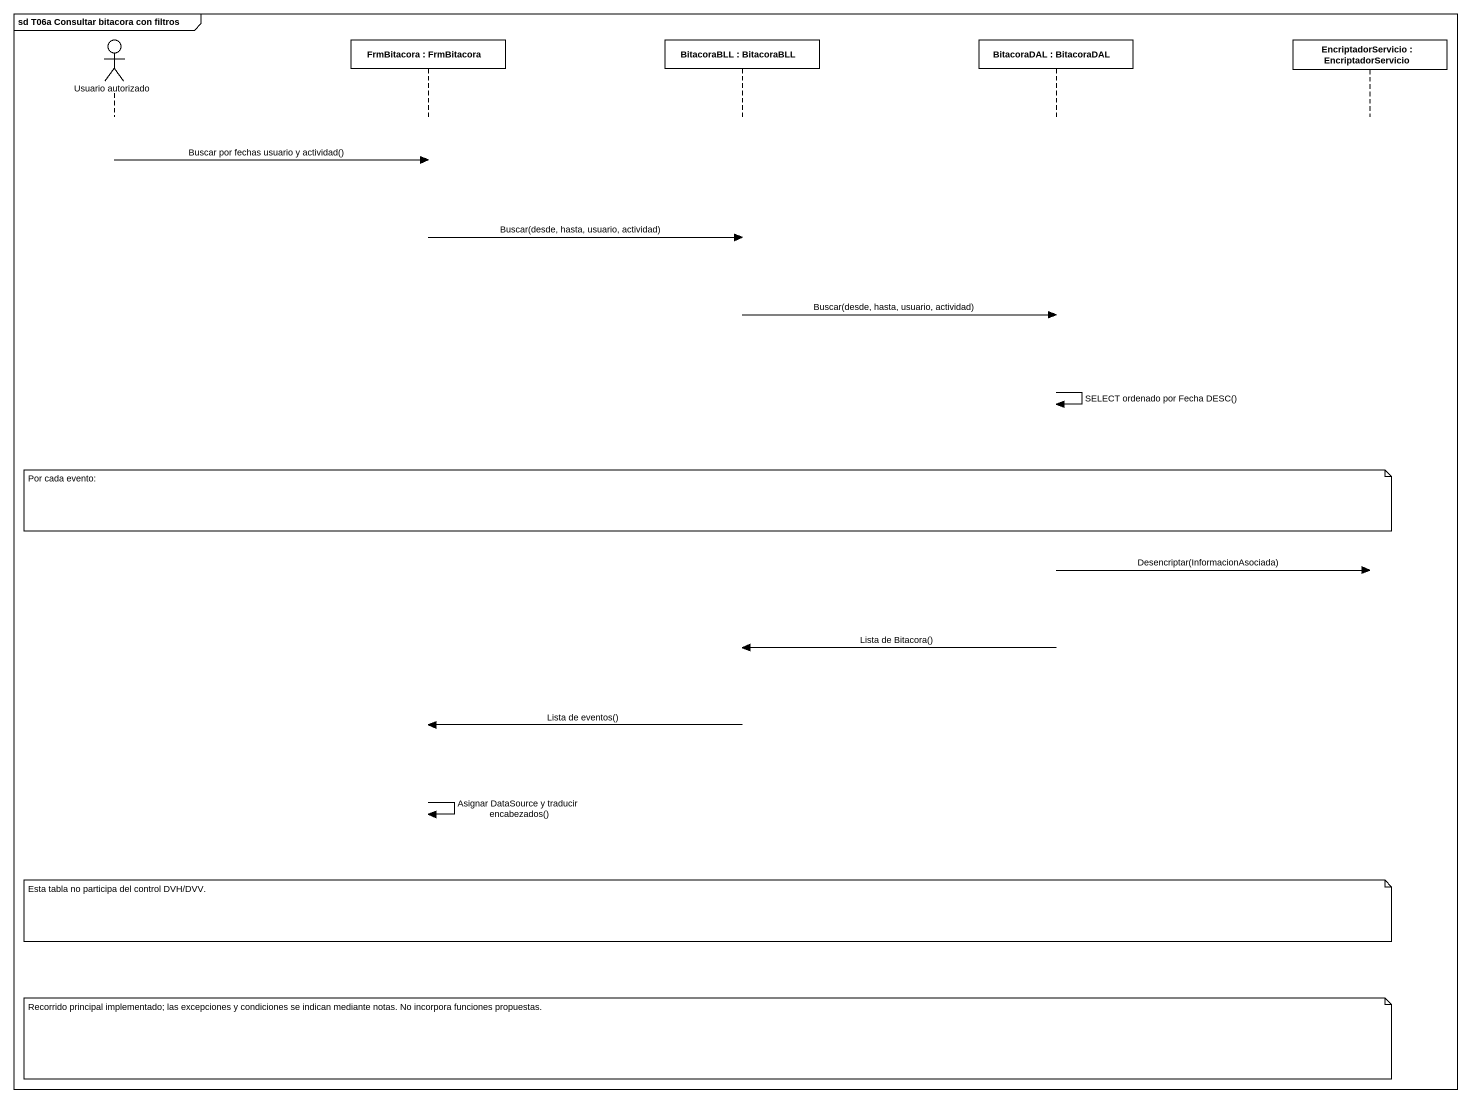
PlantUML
@startuml
mainframe sd T06a Consultar bitacora con filtros
hide footbox
actor "Usuario autorizado" as Usuario_autorizado #FFFFFF
participant "FrmBitacora : FrmBitacora" as FrmBitacora #FFFFFF
participant "BitacoraBLL : BitacoraBLL" as BitacoraBLL #FFFFFF
participant "BitacoraDAL : BitacoraDAL" as BitacoraDAL #FFFFFF
participant "EncriptadorServicio : EncriptadorServicio" as EncriptadorServicio #FFFFFF

Usuario_autorizado -> FrmBitacora : Buscar por fechas usuario y actividad()
FrmBitacora -> BitacoraBLL : Buscar(desde, hasta, usuario, actividad)
BitacoraBLL -> BitacoraDAL : Buscar(desde, hasta, usuario, actividad)
BitacoraDAL -> BitacoraDAL : SELECT ordenado por Fecha DESC()
note over BitacoraBLL : Por cada evento:
BitacoraDAL -> EncriptadorServicio : Desencriptar(InformacionAsociada)
BitacoraDAL -> BitacoraBLL : Lista de Bitacora()
BitacoraBLL -> FrmBitacora : Lista de eventos()
FrmBitacora -> FrmBitacora : Asignar DataSource y traducir encabezados()
note over BitacoraBLL : Esta tabla no participa del control DVH/DVV.
note over BitacoraBLL : Recorrido principal implementado; las excepciones y condiciones se indican mediante notas. No incorpora funciones propuestas.
@enduml
